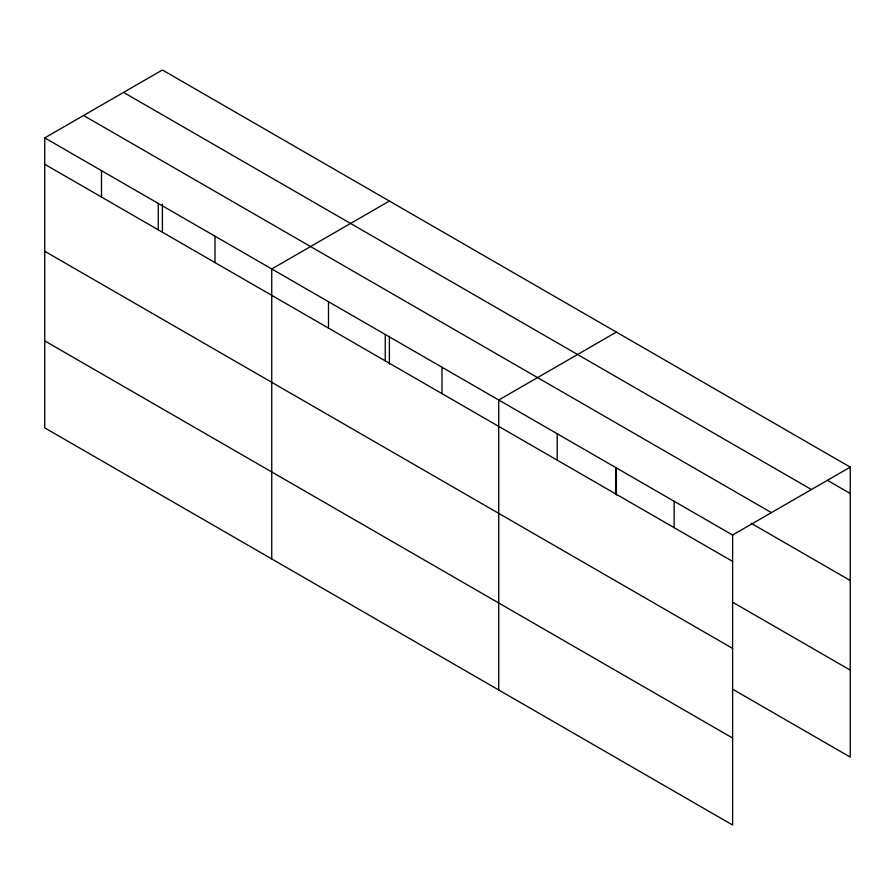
<?xml version="1.0" encoding="UTF-8"?>
<svg xmlns="http://www.w3.org/2000/svg" width="895" height="895" viewBox="0 0 895 895"><rect width="100%" height="100%" fill="white"/><g stroke="black" fill="none" stroke-linecap="round" stroke-linejoin="round"><path stroke-width="1.34" d="M44.75 137.897L732.613 535.031L732.613 825.011L44.75 427.877L44.75 137.897L162.387 69.989L850.25 467.123L850.25 757.103L733.318 689.586M389.381 201.039L271.744 268.959L271.744 558.939M616.375 332.09L498.739 400.009L498.739 689.989M732.613 535.031L850.25 467.123M827.584 480.414L850.25 493.503M123.566 92.398L811.429 489.531M83.571 115.489L771.434 512.622M751.207 523.318L850.25 580.497M44.75 164.288L732.613 561.422M733.318 602.603L850.25 670.109M44.75 251.271L732.613 648.405M44.75 340.894L732.613 738.028M674.148 501.278L674.148 527.67M616.375 467.526L616.375 495.103M615.671 467.526L615.671 493.917M557.205 433.762L557.205 460.153M441.996 367.241L441.996 393.632M389.381 336.475L389.381 364.052M385.242 334.484L385.242 360.875M328.499 301.716L328.499 328.107M215.001 236.19L215.001 262.582M162.387 204.038L162.387 231.615M158.247 203.433L158.247 229.814M101.504 170.665L101.504 197.057"/></g></svg>
